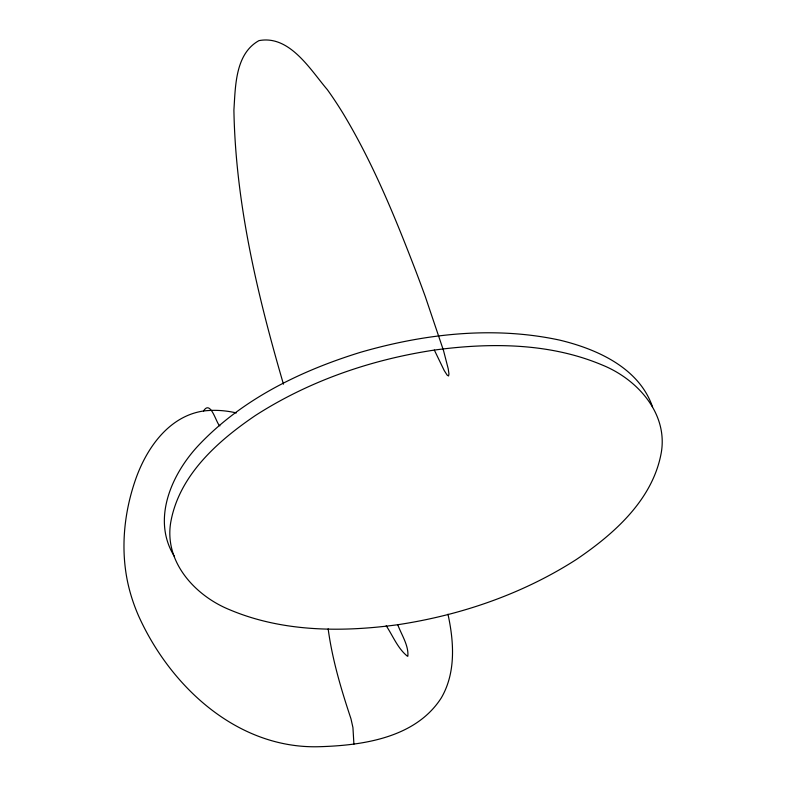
<?xml version="1.0" encoding="UTF-8"?>
<svg xmlns="http://www.w3.org/2000/svg" width="786" height="786" viewBox="0 0 786 786"><rect width="100%" height="100%" fill="white"/><g stroke="black" fill="none" stroke-linecap="round" stroke-linejoin="round"><path stroke-width="1.18" d="M447.971 614.21C453.984 641.769 456.047 672.659 441.27 697.939C415.696 737.799 363.23 745.374 319.647 746.7C237.696 749.333 170.395 686.689 138.562 615.86A328.745 222.094 7.6 0 1 127.529 581.581C120.474 547.518 124.276 511.725 135.732 479.047C146.599 448.187 168.862 416.118 203.545 410.99C210.795 399.013 216.396 424.175 219.893 425.865M434.344 350.075C371.179 359.615 309.32 380.817 255.45 415.47C217.555 441.162 178.697 475.589 170.621 523.004C164.392 562.245 195.321 595.798 229.532 609.681C282.38 632.052 341.664 632.308 397.696 624.732C460.851 615.192 522.71 593.99 576.58 559.337C614.475 533.645 653.333 499.208 661.419 451.803C667.638 412.562 636.709 378.999 602.498 365.126C549.65 342.755 490.366 342.5 434.344 350.075L444.247 370.589L447.136 375.109L448.541 375.973L448.953 373.979L448.216 368.781L443.559 350.703L425.236 296.42A1088.551 311.001 81.7 0 0 415.981 271.504C395.161 217.358 373.134 163.282 343.118 113.479A595.994 170.277 81.7 0 0 327.33 89.643C310.323 69.738 289.72 34.781 258.967 40.626C235.171 53.831 235.486 86.195 233.904 110.02C235.535 203.269 257.454 295.045 283.451 384.167M203.545 410.99C214.48 409.663 225.621 410.43 236.34 412.925M386.191 625.735C392.941 635.913 397.765 648.529 407.453 656.251L407.865 656.192C408.749 645.296 401.43 634.764 397.706 624.605M174.217 556.124C150.912 518.347 172.655 471.728 200.666 443.137C243.857 398.355 301.529 370.511 360.322 352.354C424.705 333.677 493.795 325.836 559.858 340.161C597.144 349.131 639.185 367.936 652.537 406.942M328.155 628.859C332.281 659.611 341.193 689.45 350.978 718.817L352.943 727.61L353.916 744.175"/></g></svg>
